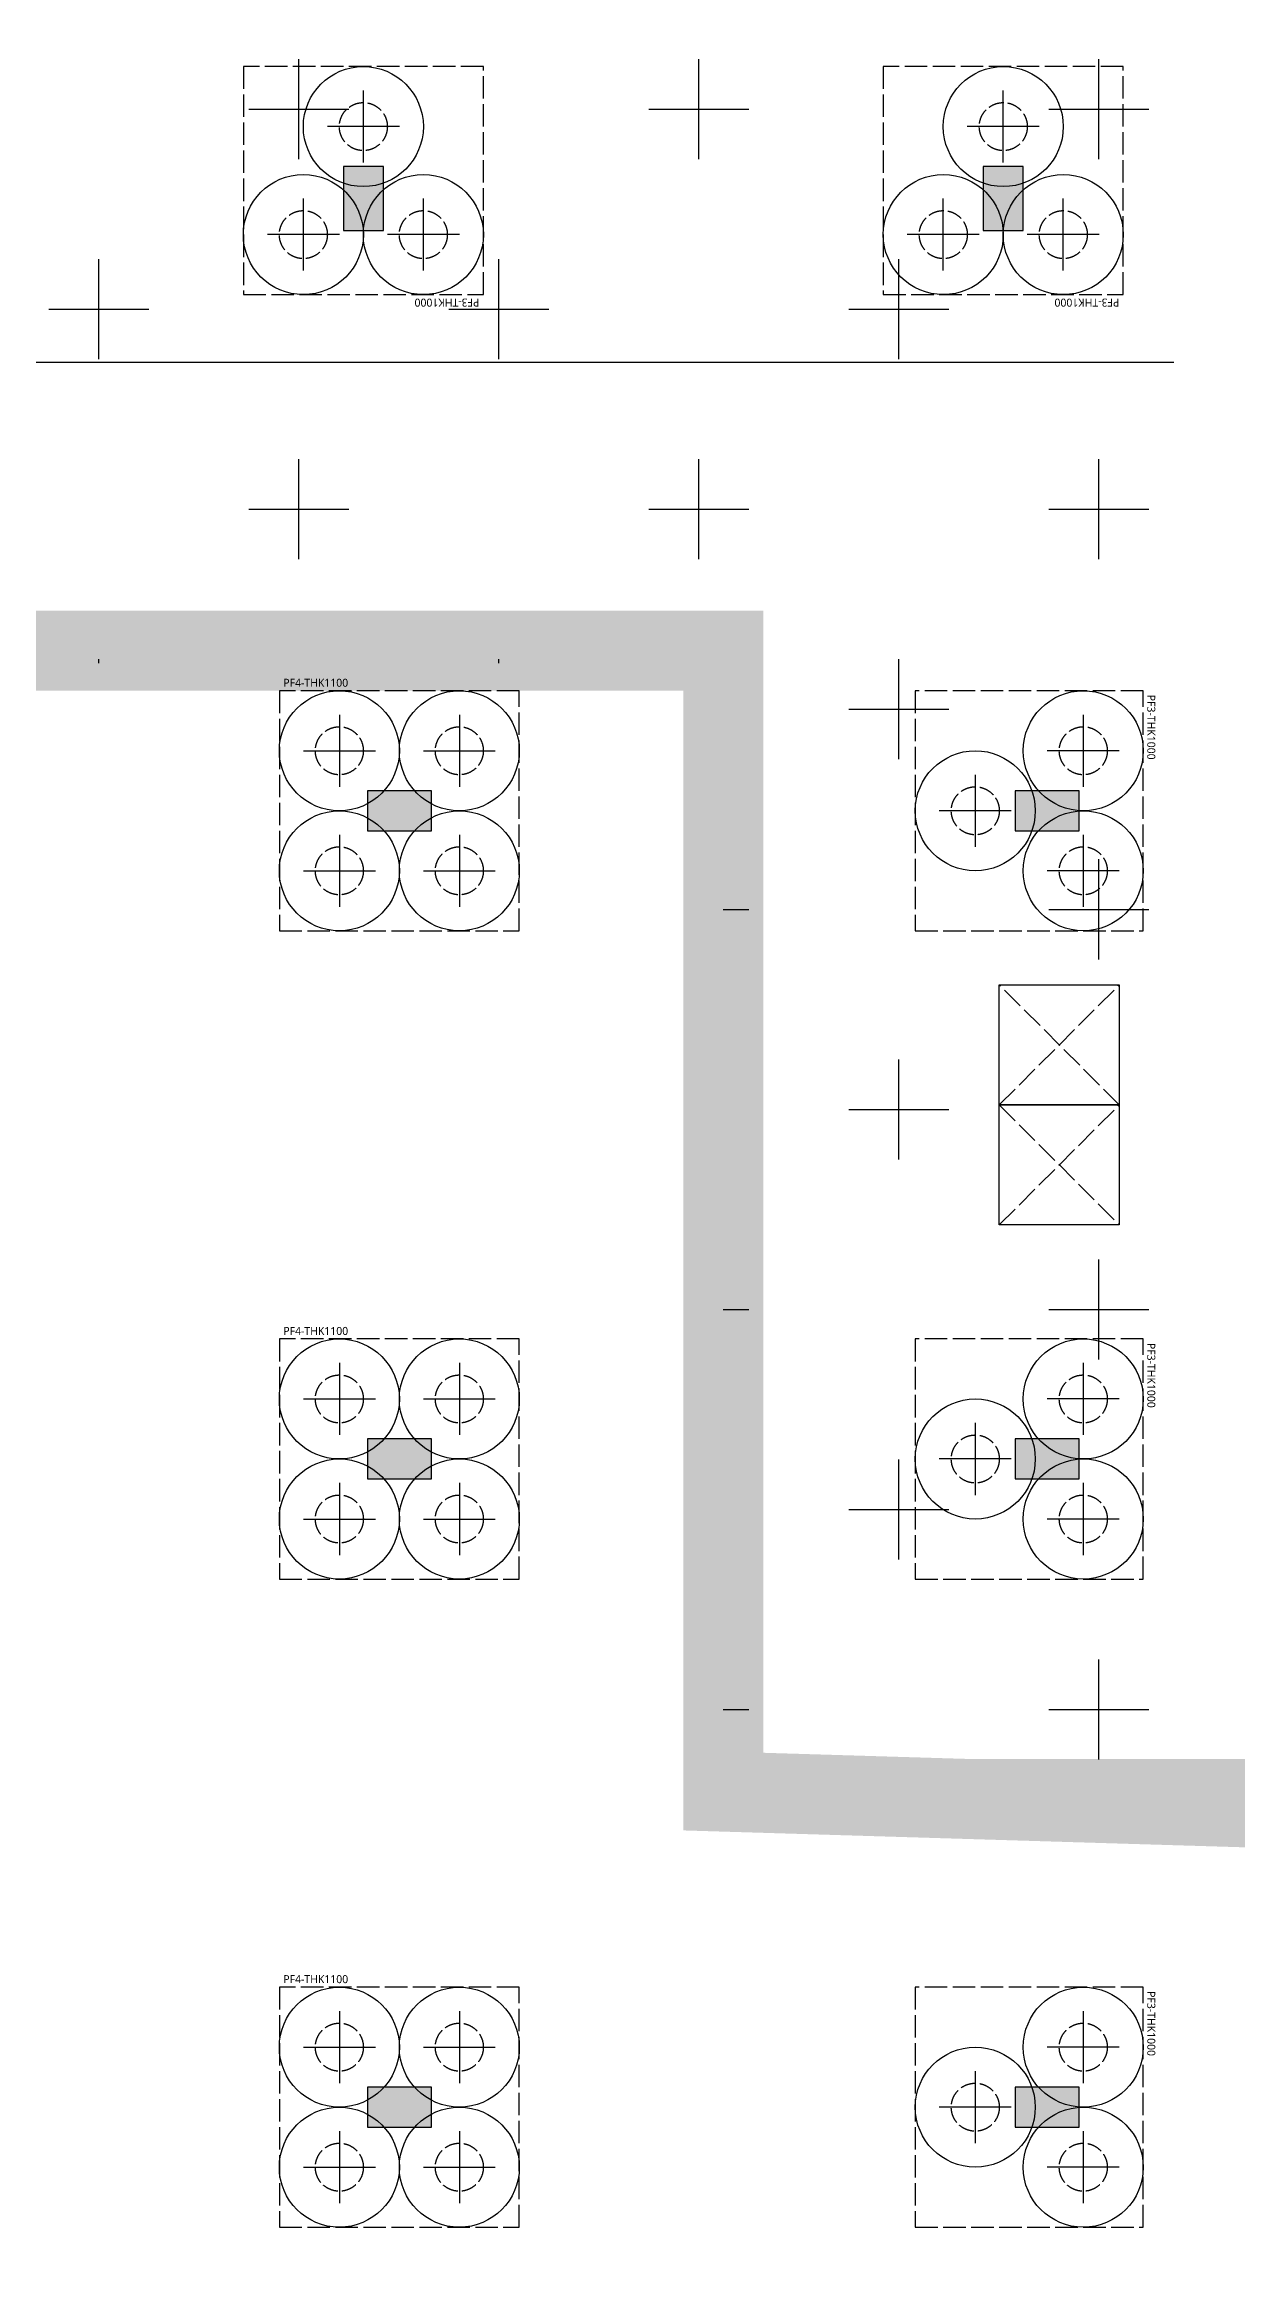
# Model space of a CAD drawing. Header units: millimetres. Extents: x 327808 to 2562540, y -728300 to 402793.
# Drawn here: x 938328 to 953229, y -137466 to -109626 of the extents above; entities that cross this region are included whole.
import ezdxf
from ezdxf.enums import TextEntityAlignment as Align

# ---------------------------------------------------------------- set-up
doc = ezdxf.new("R2010")
doc.units = ezdxf.units.MM
doc.header["$LTSCALE"] = 140
doc.linetypes.add('CONTINOUS', pattern=[0])
doc.linetypes.add('HID', pattern=[2.5, 2, -0.5])
for name, color, linetype in [('252', 252, 'Continuous'), ('MAT', 7, 'Continuous'), ('PILE-P', 4, 'HID'), ('WALL', 4, 'Continuous'), ('기초꺽임', 7, 'Continuous'), ('끊어치기라인', 7, 'Continuous'), ('집수정-영구', 1, 'Continuous'), ('집수정-우수', 6, 'Continuous')]:
    doc.layers.add(name, color=color, linetype=linetype)
doc.layers.add('DEFPOINT', color=144, linetype='Continuous', plot=False)
doc.styles.add('맑은고딕', font='malgun.ttf')

# ---------------------------------------------------------------- blocks, each defined once
blk = doc.blocks.new('A$C762E058C')
at = {"layer": '252'}
h = blk.add_hatch(color=256, dxfattribs=at)
h.dxf.hatch_style = 1
h.paths.add_polyline_path([(27600, -111400), (26800, -111400), (26800, -111900), (27600, -111900)])
h.paths.add_polyline_path([(19500, -111400), (18700, -111400), (18700, -111900), (19500, -111900)])
h.paths.add_polyline_path([(22350, -115100), (22350, -114300), (21850, -114300), (21850, -115100)])
h.paths.add_polyline_path([(22350, -117500), (22350, -116700), (21850, -116700), (21850, -117500)])
h.paths.add_polyline_path([(27850, -115100), (27850, -114300), (27350, -114300), (27350, -115100)])
h.paths.add_polyline_path([(27850, -117500), (27850, -116700), (27350, -116700), (27350, -117500)])
h.paths.add_polyline_path([(18900, -115100), (18900, -114300), (18400, -114300), (18400, -115100)])
h.paths.add_polyline_path([(18900, -117500), (18900, -116700), (18400, -116700), (18400, -117500)])
h.paths.add_polyline_path([(22350, -124300), (22350, -123500), (21850, -123500), (21850, -124300)])
h.paths.add_polyline_path([(27850, -124300), (27850, -123500), (27350, -123500), (27350, -124300)])
h.paths.add_polyline_path([(18900, -124300), (18900, -123500), (18400, -123500), (18400, -124300)])
h.paths.add_polyline_path([(27600, -95200), (26800, -95200), (26800, -95700), (27600, -95700)])
h.paths.add_polyline_path([(27600, -103300), (26800, -103300), (26800, -103800), (27600, -103800)])
h.paths.add_polyline_path([(19500, -103300), (18700, -103300), (18700, -103800), (19500, -103800)])
h.paths.add_polyline_path([(19500, -95200), (18700, -95200), (18700, -95700), (19500, -95700)])
h.paths.add_polyline_path([(19500, -87100), (18700, -87100), (18700, -87600), (19500, -87600)])
h.paths.add_polyline_path([(26900, -72000), (26900, -71200), (26400, -71200), (26400, -72000)])
h.paths.add_polyline_path([(18900, -72000), (18900, -71200), (18400, -71200), (18400, -72000)])
h.paths.add_polyline_path([(27600, -87100), (26800, -87100), (26800, -87600), (27600, -87600)])
h.paths.add_polyline_path([(27600, -79000), (26800, -79000), (26800, -79500), (27600, -79500)])
h.paths.add_polyline_path([(19500, -79000), (18700, -79000), (18700, -79500), (19500, -79500)])
h.paths.add_polyline_path([(6100, -79000), (5300, -79000), (5300, -79500), (6100, -79500)])
h.paths.add_polyline_path([(11655, -79000), (10855, -79000), (10855, -79500), (11655, -79500)])
h.paths.add_polyline_path([(6100, -71500), (5300, -71500), (5300, -72000), (6100, -72000)])
h.paths.add_polyline_path([(13600, -72000), (13600, -71200), (13100, -71200), (13100, -72000)])
h.paths.add_polyline_path([(35050, -111400), (34250, -111400), (34250, -111900), (35050, -111900)])
h.paths.add_polyline_path([(39950, -111400), (39150, -111400), (39150, -111900), (39950, -111900)])
h.paths.add_polyline_path([(44450, -111400), (43650, -111400), (43650, -111900), (44450, -111900)])
h.paths.add_polyline_path([(35050, -79000), (34250, -79000), (34250, -79500), (35050, -79500)])
h.paths.add_polyline_path([(39950, -79000), (39150, -79000), (39150, -79500), (39950, -79500)])
h.paths.add_polyline_path([(44450, -79000), (43650, -79000), (43650, -79500), (44450, -79500)])
h.paths.add_polyline_path([(35050, -87100), (34250, -87100), (34250, -87600), (35050, -87600)])
h.paths.add_polyline_path([(39950, -87100), (39150, -87100), (39150, -87600), (39950, -87600)])
h.paths.add_polyline_path([(44450, -87100), (43650, -87100), (43650, -87600), (44450, -87600)])
h.paths.add_polyline_path([(35050, -95200), (34250, -95200), (34250, -95700), (35050, -95700)])
h.paths.add_polyline_path([(39950, -95200), (39150, -95200), (39150, -95700), (39950, -95700)])
h.paths.add_polyline_path([(44450, -95200), (43650, -95200), (43650, -95700), (44450, -95700)])
h.paths.add_polyline_path([(35050, -103300), (34250, -103300), (34250, -103800), (35050, -103800)])
h.paths.add_polyline_path([(39950, -103300), (39150, -103300), (39150, -103800), (39950, -103800)])
h.paths.add_polyline_path([(44450, -103300), (43650, -103300), (43650, -103800), (44450, -103800)])
h.paths.add_polyline_path([(51900, -79000), (51100, -79000), (51100, -79500), (51900, -79500)])
h.paths.add_polyline_path([(51900, -87100), (51100, -87100), (51100, -87600), (51900, -87600)])
h.paths.add_polyline_path([(51900, -95200), (51100, -95200), (51100, -95700), (51900, -95700)])
h.paths.add_polyline_path([(51900, -103300), (51100, -103300), (51100, -103800), (51900, -103800)])
h.paths.add_polyline_path([(51900, -111400), (51100, -111400), (51100, -111900), (51900, -111900)])
h.paths.add_polyline_path([(39800, -72000), (39800, -71200), (39300, -71200), (39300, -72000)])
h.paths.add_polyline_path([(34900, -72000), (34900, -71200), (34400, -71200), (34400, -72000)])
h.paths.add_polyline_path([(52250, -71500), (51450, -71500), (51450, -72000), (52250, -72000)])
h.paths.add_polyline_path([(44300, -72000), (44300, -71200), (43800, -71200), (43800, -72000)])
h.paths.add_polyline_path([(44450, -123500), (43050, -123500), (43050, -124000), (44450, -124000)])
h.paths.add_polyline_path([(35450, -124300), (35450, -123500), (34950, -123500), (34950, -124300)])
h.paths.add_polyline_path([(60300, -124300), (60300, -123500), (59800, -123500), (59800, -124300)])
h.paths.add_polyline_path([(52300, -124300), (52300, -123500), (51800, -123500), (51800, -124300)])
h.paths.add_polyline_path([(60000, -117000), (59200, -117000), (59200, -117500), (60000, -117500)])
h.paths.add_polyline_path([(44450, -117000), (43050, -117000), (43050, -117500), (44450, -117500)])
h.paths.add_polyline_path([(51900, -117000), (51100, -117000), (51100, -117500), (51900, -117500)])
h.paths.add_polyline_path([(60000, -79000), (59200, -79000), (59200, -79500), (60000, -79500)])
h.paths.add_polyline_path([(60000, -87100), (59200, -87100), (59200, -87600), (60000, -87600)])
h.paths.add_polyline_path([(60000, -95200), (59200, -95200), (59200, -95700), (60000, -95700)])
h.paths.add_polyline_path([(60000, -103300), (59200, -103300), (59200, -103800), (60000, -103800)])
h.paths.add_polyline_path([(60000, -111400), (59200, -111400), (59200, -111900), (60000, -111900)])
h.paths.add_polyline_path([(60350, -71500), (59550, -71500), (59550, -72000), (60350, -72000)])
blk = doc.blocks.new('PILE-P')
at = {"layer": 'DEFPOINT'}
blk.add_circle((0, 0), 750, dxfattribs=at)
at = {"layer": 'PILE-P', "color": 4, "linetype": 'CONTINOUS'}
for p, q in [((0, -450), (0, 450)), ((-450, 0), (450, 0))]:
    blk.add_line(p, q, dxfattribs=at)
at = {"layer": 'PILE-P', "linetype": 'HID', "ltscale": 0.7}
blk.add_circle((0, 0), 300, dxfattribs=at)
blk = doc.blocks.new('PF3')
at = {"layer": 'MAT', "linetype": 'HID'}
blk.add_lwpolyline([(-1500, -1650), (1500, -1650), (1500, 1200), (-1500, 1200)], close=True, dxfattribs=at)
at = {"layer": 'PILE-P', "rotation": 270}
for p in [(-750, 450), (750, 450), (0, -900)]:
    blk.add_blockref('PILE-P', p, dxfattribs=at)
at = {"layer": 'DEFPOINT', "color": 1, "style": '맑은고딕'}
blk.add_text('PF3-THK1000', height=100, dxfattribs=at).set_placement((-1450, 1300), align=Align.MIDDLE_LEFT)
blk = doc.blocks.new('PF4')
at = {"layer": 'MAT', "linetype": 'HID'}
blk.add_lwpolyline([(-1500, -1500), (1500, -1500), (1500, 1500), (-1500, 1500)], close=True, dxfattribs=at)
at = {"layer": 'PILE-P', "rotation": 270}
for p in [(-750, 750), (750, 750), (-750, -750), (750, -750)]:
    blk.add_blockref('PILE-P', p, dxfattribs=at)
at = {"layer": 'DEFPOINT', "color": 1, "style": '맑은고딕'}
blk.add_text('PF4-THK1100', height=100, dxfattribs=at).set_placement((-1450, 1600), align=Align.MIDDLE_LEFT)
blk = doc.blocks.new('집수정-1.5x1.5-영구')
at = {"layer": '집수정-영구', "linetype": 'HID'}
for p, q in [((1500, 0), (0, 1500)), ((0, 0), (1500, 1500))]:
    blk.add_line(p, q, dxfattribs=at)
at = {"layer": '집수정-영구'}
blk.add_lwpolyline([(0, 0), (0, 1500), (1500, 1500), (1500, 0)], close=True, dxfattribs=at)
blk = doc.blocks.new('영구집수정')
at = {"layer": '집수정-영구', "rotation": 270}
blk.add_blockref('집수정-1.5x1.5-영구', (26600, -82925), dxfattribs=at)

msp = doc.modelspace()

# ---------------------------------------------------------------- hatches: boundary and pattern name
at = {"layer": '기초꺽임'}
h = msp.add_hatch(dxfattribs=at)
h.set_pattern_fill('CROSS', color=6, scale=10000)
h.set_pattern_definition([(0, (70880.7, -460434.6), (2500, 2500), [1250, -3750]), (90, (71505.7, -461059.6), (-2500, 2500), [1250, -3750])])
h.paths.add_polyline_path([(985461.5, -108327.2), (1005312.2, -108327.2), (1005313.9, -131505.2), (1037254.7, -131502.9), (1037712.2, -107735.2), (1020512.6, -107646.7), (1020512.2, -91630.2), (987625, -91648), (987426.2, -71705.2), (971521.4, -71550.8), (971386.9, -107841.7), (923137.2, -107857.2), (923137.2, -117355.2), (946812.2, -117355.2), (946812.2, -131611.5), (985461.4, -131505.2)])

# ---------------------------------------------------------------- linework, layer by layer
at = {"layer": 'WALL'}
for p, q in [((942563.7, -111150.8), (942063.7, -111150.8)), ((942063.7, -111150.8), (942063.7, -111950.8)), ((942563.7, -111950.8), (942563.7, -111150.8)), ((950563.7, -111150.8), (950063.7, -111150.8)), ((950063.7, -111150.8), (950063.7, -111950.8)), ((950563.7, -111950.8), (950563.7, -111150.8)), ((942063.7, -111950.8), (942563.7, -111950.8)), ((950063.7, -111950.8), (950563.7, -111950.8)), ((942363.7, -118950.8), (942363.7, -119450.8)), ((943163.7, -118950.8), (942363.7, -118950.8)), ((943163.7, -119450.8), (943163.7, -118950.8)), ((950463.7, -118950.8), (950463.7, -119450.8)), ((951263.7, -118950.8), (950463.7, -118950.8)), ((951263.7, -119450.8), (951263.7, -118950.8)), ((942363.7, -119450.8), (943163.7, -119450.8)), ((950463.7, -119450.8), (951263.7, -119450.8)), ((942363.7, -127050.8), (942363.7, -127550.8)), ((943163.7, -127050.8), (942363.7, -127050.8)), ((943163.7, -127550.8), (943163.7, -127050.8)), ((950463.7, -127050.8), (950463.7, -127550.8)), ((951263.7, -127050.8), (950463.7, -127050.8)), ((951263.7, -127550.8), (951263.7, -127050.8)), ((942363.7, -127550.8), (943163.7, -127550.8)), ((950463.7, -127550.8), (951263.7, -127550.8)), ((942363.7, -135150.8), (942363.7, -135650.8)), ((943163.7, -135150.8), (942363.7, -135150.8)), ((943163.7, -135650.8), (943163.7, -135150.8)), ((950463.7, -135150.8), (950463.7, -135650.8)), ((951263.7, -135150.8), (950463.7, -135150.8)), ((951263.7, -135650.8), (951263.7, -135150.8)), ((942363.7, -135650.8), (943163.7, -135650.8)), ((950463.7, -135650.8), (951263.7, -135650.8))]:
    msp.add_line(p, q, dxfattribs=at)
at = {"layer": '기초꺽임', "color": 6, "linetype": 'ByBlock'}
msp.add_line((952445.1, -113600.4), (883543.2, -113600.4), dxfattribs=at)
at = {"layer": '기초꺽임', "color": 55, "true_color": 0x999b37, "const_width": 1000}
msp.add_lwpolyline([(956088.7, -171304.2), (921737.9, -171304.2), (921737.9, -117200.8), (946813.7, -117200.8), (946813.7, -131457.1), (956088.7, -131736.4), (956088.7, -171304.2)], dxfattribs=at)
at = {"layer": '기초꺽임', "color": 241, "true_color": 0xf7abae}
msp.add_circle((962217.9, -127466.3), 50000, dxfattribs=at)
at = {"layer": '끊어치기라인', "color": 6, "linetype": 'ByBlock', "const_width": 600}
msp.add_lwpolyline([(916961.2, -107680.6), (971388.4, -107875.8), (971388.4, -85250.8), (971388.4, -85250.8), (971521.4, -71550.8), (987657.8, -71550.8), (987657.8, -91475.8), (1020513.7, -91475.8), (1020513.7, -107580.8), (1037713.7, -107580.8), (1037713.7, -131348.4), (1005313.7, -131350.8), (1005313.7, -108150.8), (985463, -108172.8), (985488.7, -131350.8), (946813.7, -131350.8), (946813.7, -117200.8), (916580.4, -117200.8)], dxfattribs=at)
at = {"layer": '집수정-우수', "linetype": 'HID'}
for p, q in [((951763.7, -122875.8), (950263.7, -121375.8)), ((950263.7, -122875.8), (951763.7, -121375.8))]:
    msp.add_line(p, q, dxfattribs=at)
at = {"layer": '집수정-우수'}
msp.add_lwpolyline([(950263.7, -122875.8), (950263.7, -121375.8), (951763.7, -121375.8), (951763.7, -122875.8)], close=True, dxfattribs=at)

# ---------------------------------------------------------------- block references
at = {"layer": '252'}
msp.add_blockref('A$C762E058C', (923663.7, -39950.8), dxfattribs=at)
at = {"layer": 'PILE-P'}
for p, rotation in [((942313.7, -111550.8), 180), ((950313.7, -111550.8), 180), ((950863.7, -119200.8), 270), ((950863.7, -127300.8), 270), ((950863.7, -135400.8), 270)]:
    msp.add_blockref('PF3', p, dxfattribs=dict(at, rotation=rotation))
for p in [(942763.7, -119200.8), (942763.7, -127300.8), (942763.7, -135400.8)]:
    msp.add_blockref('PF4', p, dxfattribs=at)
at = {"layer": '집수정-영구'}
msp.add_blockref('영구집수정', (923663.7, -39950.8), dxfattribs=at)

doc.saveas('drawing.dxf')
